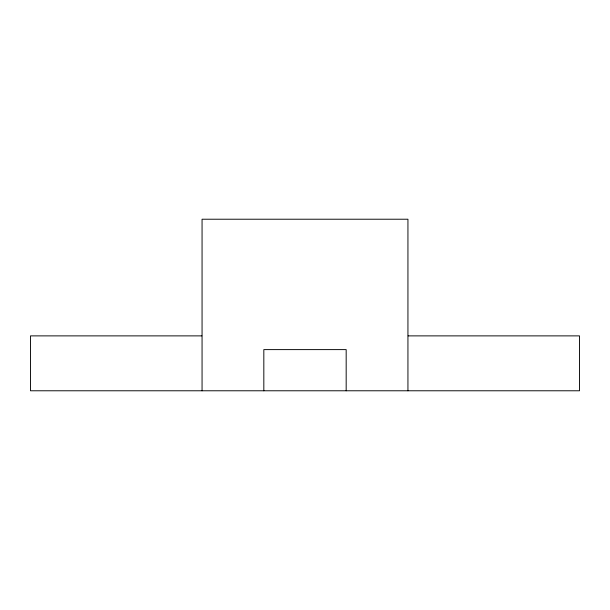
<?xml version="1.0" encoding="UTF-8"?>
<svg xmlns="http://www.w3.org/2000/svg" width="610" height="610" viewBox="0 0 610 610"><rect width="100%" height="100%" fill="white"/><g stroke="black" fill="none" stroke-linecap="round" stroke-linejoin="round"><path stroke-width="0.91" d="M201.834 335.881L30.5 335.881L30.5 390.781L579.5 390.781L579.5 335.881L408.166 335.881M407.938 390.781L407.938 219.219L202.062 219.219L202.062 390.781M346.175 390.781L346.175 349.606L263.825 349.606L263.825 390.781"/></g></svg>
